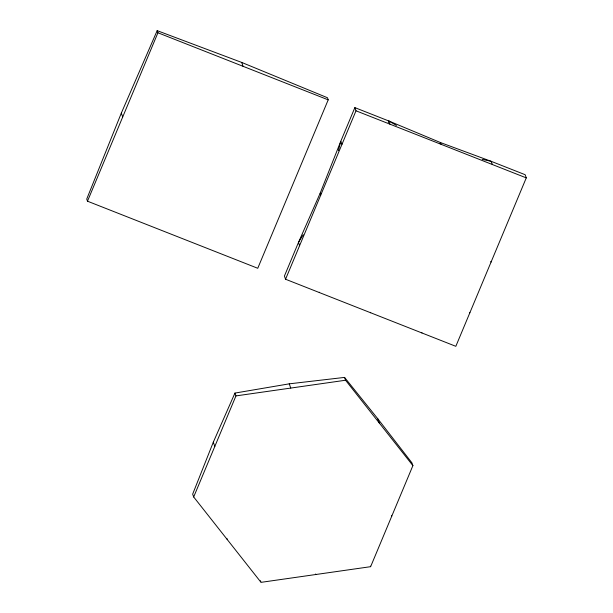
<?xml version="1.0" encoding="UTF-8"?>
<svg xmlns="http://www.w3.org/2000/svg" width="613" height="613" viewBox="0 0 613 613"><rect width="100%" height="100%" fill="white"/><g stroke="black" fill="none" stroke-linecap="round" stroke-linejoin="round"><path stroke-width="0.92" d="M338.391 150.683L340.774 141.304L354.866 107.62L388.926 121.037L440.509 142.576L491.09 161.288L525.142 174.705L526.276 177.885L455.827 346.314L285.551 279.237L284.417 276.049L298.508 242.365L320.147 193.248L340.774 141.304L341.985 144.308M213.301 442.203L192.666 494.139L193.677 496.967L261.015 582.35L370.627 566.68L412.901 465.619L411.89 462.8L377.723 418.694L344.552 377.409L289.244 383.838L234.94 393.079L213.301 442.203L214.811 446.433M121.32 113.098L86.724 199.079L87.483 201.194L257.751 268.279L328.2 99.85L327.449 97.735L241.683 62.426L157.173 30.65L121.32 113.098L122.707 116.983M87.483 201.194L157.932 32.765L157.173 30.65M193.677 496.967L235.944 395.906L234.94 393.079M285.551 279.237L356 110.8L354.866 107.62M440.05 143.672L440.509 142.576L441.138 144.346M303.236 234.748L298.508 242.365L299.565 245.729M235.944 395.906L345.556 380.236L412.901 465.619M482.255 159.372L491.09 161.288L492.408 164.545M157.932 32.765L328.2 99.85M356 110.8L526.276 177.885M320.883 193.539L320.147 193.248L320.775 195.018M396.465 125.427L388.926 121.037A36.941 36.175 -19.6 0 1 388.251 122.539M421.79 332.568L421.959 332.974M490.814 261.437L491.051 262.103M370.528 312.331L370.689 312.776M377.723 418.694L379.225 422.924M241.683 62.426L243.062 66.311M344.552 377.409L345.556 380.236M391.477 515.357L391.761 516.146M370.436 566.151L370.627 566.68M289.244 383.838L290.754 388.067M315.634 573.983L315.825 574.511M260.448 580.764L260.832 581.821M226.971 538.597L227.346 539.655M469.704 312.392L469.834 312.814M388.926 121.037L389.868 124.148M319.304 292.186L319.419 292.577"/></g></svg>
